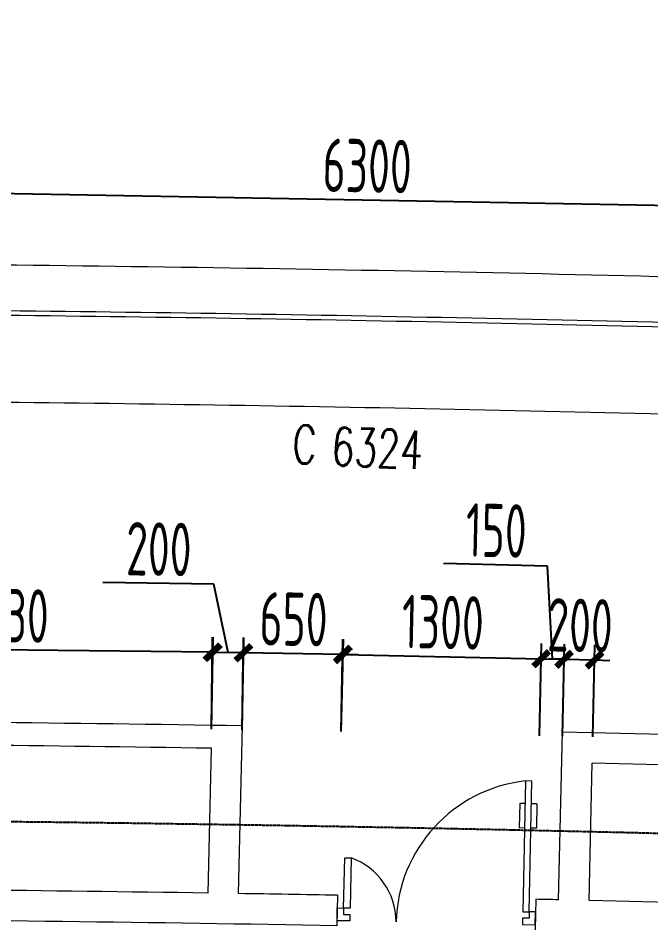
# Model space of a CAD drawing. Header units: millimetres. Extents: x 11677979 to 24947533, y -12764720 to -6308891.
# Drawn here: x 11782350 to 11786499, y -6378206 to -6372229 of the extents above; entities that cross this region are included whole.
import ezdxf
from ezdxf.enums import TextEntityAlignment as Align

# ---------------------------------------------------------------- set-up
doc = ezdxf.new("R2010")
doc.units = ezdxf.units.MM
doc.header["$LTSCALE"] = 10
for name, pattern in [('A2-RG-AXIS$0$CENTER', [2, 1.25, -0.25, 0.25, -0.25]), ('A2-RG-AXIS$0$DOTE', [2.42, 2, -0.2, 0.02, -0.2]), ('A2-RI-F4$0$A2-RG-AXIS$0$CENTER', [2, 1.25, -0.25, 0.25, -0.25]), ('A2-RI-F4$0$A2-RG-AXIS$0$DOTE', [2.42, 2, -0.2, 0.02, -0.2]), ('A2-RI-F4$0$DOT2', [0.125, 0, -0.125])]:
    doc.linetypes.add(name, pattern=pattern)
for name, color, linetype in [('A2-RB-F4$0$A-DIMS-100', 1, 'Continuous'), ('A2-RG-AXIS$0$A-GRID', 1, 'A2-RG-AXIS$0$CENTER'), ('A2-RI-F4$0$A-SYMB-DOOR', 4, 'Continuous'), ('A2-RI-F4$0$A2-RB-F4$0$A-DIMS-100', 1, 'Continuous'), ('A2-RI-F4$0$A2-RG-AXIS$0$A-GRID', 1, 'A2-RI-F4$0$A2-RG-AXIS$0$CENTER')]:
    doc.layers.add(name, color=color, linetype=linetype)
for name, color, linetype, lineweight in [('A2-RI-F4$0$A-DOOR', 32, 'Continuous', 5), ('A2-RI-F4$0$A-FLOR-OTLN', 4, 'A2-RI-F4$0$DOT2', 5), ('A2-RI-F4$0$A-GLAZ', 140, 'Continuous', 5), ('A2-RI-F4$0$A-WALL', 7, 'Continuous', 5)]:
    doc.layers.add(name, color=color, linetype=linetype, lineweight=lineweight)
doc.styles.add('A2-RB-F4$0$XD2008', font='hzs.shx', dxfattribs={"width": 0.7, "bigfont": 'hztxt.shx'})
doc.styles.add('A2-RI-F4$0$A2-RB-F4$0$XD2008', font='hzs.shx', dxfattribs={"width": 0.7, "bigfont": 'hztxt.shx'})
doc.styles.add('A2-RI-F4$0$ECADI-TXT', font='simplex.shx', dxfattribs={"bigfont": 'hztxt.shx'})
doc.dimstyles.new('A2-RB-F4$0$XD100$0', dxfattribs={"dimscale": 100, "dimtxt": 3.5, "dimasz": 1, "dimexe": 1, "dimexo": 2, "dimgap": 0.5, "dimtad": 1, "dimdec": 0, "dimdsep": 46, "dimtxsty": 'A2-RB-F4$0$XD2008', "dimblk1": 'A2-RB-F4$0$_ArchTick', "dimblk2": 'A2-RB-F4$0$_ArchTick', "dimsah": 1, "dimcen": 2.5, "dimclrt": 4, "dimaunit": 1, "dimadec": 0, "dimazin": 0, "dimtfac": 1, "dimtdec": 0, "dimtix": 1, "dimtmove": 1, "dimatfit": 3, "dimfxl": 0, "dimtolj": 1, "dimtzin": 0, "dimarcsym": 0})
doc.dimstyles.new('A2-RI-F4$0$A2-RB-F4$0$XD100$0', dxfattribs={"dimscale": 100, "dimtxt": 3.5, "dimasz": 1, "dimexe": 1, "dimexo": 2, "dimgap": 0.5, "dimtad": 1, "dimdec": 0, "dimdsep": 46, "dimtxsty": 'A2-RI-F4$0$A2-RB-F4$0$XD2008', "dimblk1": 'A2-RI-F4$0$A2-RB-F4$0$_ArchTick', "dimblk2": 'A2-RI-F4$0$A2-RB-F4$0$_ArchTick', "dimsah": 1, "dimcen": 2.5, "dimclrt": 4, "dimaunit": 1, "dimadec": 0, "dimazin": 0, "dimtfac": 1, "dimtdec": 0, "dimtix": 1, "dimtmove": 1, "dimatfit": 3, "dimfxl": 0, "dimtolj": 1, "dimtzin": 0, "dimarcsym": 0})

# ---------------------------------------------------------------- blocks, each defined once
blk = doc.blocks.new('A2-RB-F4$0$_ArchTick')
at = {"color": 0, "linetype": 'ByBlock', "const_width": 0.4}
blk.add_lwpolyline([(-0.5, -0.5), (0.5, 0.5)], dxfattribs=at)
blk = doc.blocks.new('*D29')
at = {"layer": 'A2-RB-F4$0$A-DIMS-100', "color": 0, "lineweight": -2, "transparency": 16777216}
for p, q in [((11781478.2, -6373764.6), (11781487.4, -6373264.8)), ((11787784.8, -6373480.9), (11781485.5, -6373364.7)), ((11787777.4, -6373880.8), (11787786.6, -6373380.9))]:
    blk.add_line(p, q, dxfattribs=at)
at = {"layer": 'Defpoints', "color": 0, "transparency": 16777216}
for p in [(11781485.5, -6373364.7), (11781474.5, -6373964.6), (11787773.7, -6374080.7)]:
    blk.add_point(p, dxfattribs=at)
at = {"layer": 'A2-RB-F4$0$A-DIMS-100', "color": 0, "lineweight": -2, "transparency": 16777216, "xscale": 100, "yscale": 100, "zscale": 100}
for p, rotation in [((11781485.5, -6373364.7), 178.9439426624352), ((11787784.8, -6373480.9), 358.9439426624352)]:
    blk.add_blockref('A2-RB-F4$0$_ArchTick', p, dxfattribs=dict(at, rotation=rotation))
at = {"layer": 'A2-RB-F4$0$A-DIMS-100', "color": 4, "transparency": 16777216, "insert": (11784639.3, -6373197.8), "char_height": 350, "attachment_point": 5, "rotation": 358.94394, "style": 'A2-RB-F4$0$XD2008'}
blk.add_mtext('\\A1;6300', dxfattribs=at)
blk = doc.blocks.new('*D105')
at = {"layer": 'A2-RB-F4$0$A-DIMS-100', "color": 0, "lineweight": -2, "transparency": 16777216}
for p, q in [((11784469.2, -6376906.3), (11784482.7, -6376300.8)), ((11785768.9, -6376935.1), (11785782.3, -6376329.6)), ((11784480.4, -6376400.7), (11785780.1, -6376429.6))]:
    blk.add_line(p, q, dxfattribs=at)
at = {"layer": 'Defpoints', "color": 0, "transparency": 16777216}
for p in [(11785780.1, -6376429.6), (11784464.8, -6377106.2), (11785764.5, -6377135.1)]:
    blk.add_point(p, dxfattribs=at)
at = {"layer": 'A2-RB-F4$0$A-DIMS-100', "color": 0, "lineweight": -2, "transparency": 16777216, "xscale": 100, "yscale": 100, "zscale": 100}
for p, rotation in [((11784480.4, -6376400.7), 178.7290129712017), ((11785780.1, -6376429.6), 358.7290129712017)]:
    blk.add_blockref('A2-RB-F4$0$_ArchTick', p, dxfattribs=dict(at, rotation=rotation))
at = {"layer": 'A2-RB-F4$0$A-DIMS-100', "color": 4, "transparency": 16777216, "insert": (11785135.3, -6376190.2), "char_height": 350, "attachment_point": 5, "rotation": 358.72901, "style": 'A2-RB-F4$0$XD2008'}
blk.add_mtext('\\A1;1300', dxfattribs=at)
blk = doc.blocks.new('*D106')
at = {"layer": 'A2-RB-F4$0$A-DIMS-100', "color": 0, "lineweight": -2, "transparency": 16777216}
for p, q in [((11783819.1, -6376895.2), (11783829.3, -6376289.6)), ((11784469.2, -6376906.2), (11784479.4, -6376300.6)), ((11783827.6, -6376389.6), (11783727.6, -6376387.9)), ((11784477.7, -6376400.6), (11783827.6, -6376389.6)), ((11784477.7, -6376400.6), (11784577.7, -6376402.2))]:
    blk.add_line(p, q, dxfattribs=at)
at = {"layer": 'Defpoints', "color": 0, "transparency": 16777216}
for p in [(11783827.6, -6376389.6), (11783815.7, -6377095.2), (11784465.8, -6377106.1)]:
    blk.add_point(p, dxfattribs=at)
at = {"layer": 'A2-RB-F4$0$A-DIMS-100', "color": 0, "lineweight": -2, "transparency": 16777216, "xscale": 100, "yscale": 100, "zscale": 100}
for p, rotation in [((11783827.6, -6376389.6), 359.0326322089536), ((11784477.7, -6376400.6), 179.0326322089536)]:
    blk.add_blockref('A2-RB-F4$0$_ArchTick', p, dxfattribs=dict(at, rotation=rotation))
at = {"layer": 'A2-RB-F4$0$A-DIMS-100', "color": 4, "transparency": 16777216, "insert": (11784156.4, -6376170.1), "char_height": 350, "attachment_point": 5, "rotation": 359.03263, "style": 'A2-RB-F4$0$XD2008'}
blk.add_mtext('\\A1;650', dxfattribs=at)
blk = doc.blocks.new('*D107')
at = {"layer": 'A2-RB-F4$0$A-DIMS-100', "color": 0, "lineweight": -2, "transparency": 16777216}
for p, q in [((11785822.5, -6375821.3), (11785139.4, -6375805.8)), ((11785855.5, -6376431.3), (11785822.5, -6375821.3)), ((11785769.1, -6376932.4), (11785782.7, -6376329.6)), ((11785919.1, -6376935.8), (11785932.7, -6376333)), ((11785780.5, -6376429.6), (11785930.4, -6376433))]:
    blk.add_line(p, q, dxfattribs=at)
at = {"layer": 'Defpoints', "color": 0, "transparency": 16777216}
for p in [(11785930.4, -6376433), (11785764.5, -6377132.4), (11785914.5, -6377135.8)]:
    blk.add_point(p, dxfattribs=at)
at = {"layer": 'A2-RB-F4$0$A-DIMS-100', "color": 0, "lineweight": -2, "transparency": 16777216, "xscale": 100, "yscale": 100, "zscale": 100}
for p, rotation in [((11785780.5, -6376429.6), 178.7018285116394), ((11785930.4, -6376433), 358.7018285116394)]:
    blk.add_blockref('A2-RB-F4$0$_ArchTick', p, dxfattribs=dict(at, rotation=rotation))
at = {"layer": 'A2-RB-F4$0$A-DIMS-100', "color": 4, "transparency": 16777216, "insert": (11785486, -6375588.6), "char_height": 350, "attachment_point": 5, "rotation": 358.70183, "style": 'A2-RB-F4$0$XD2008'}
blk.add_mtext('\\A1;150', dxfattribs=at)
blk = doc.blocks.new('*D108')
at = {"layer": 'A2-RB-F4$0$A-DIMS-100', "color": 0, "lineweight": -2, "transparency": 16777216}
for p, q in [((11783634, -6375941.2), (11782904.1, -6375929.8)), ((11783726.8, -6376388.9), (11783634, -6375941.2)), ((11783618.8, -6376892), (11783628.3, -6376287.4)), ((11783818.8, -6376895.2), (11783828.3, -6376290.5)), ((11783826.7, -6376390.5), (11783626.8, -6376387.4))]:
    blk.add_line(p, q, dxfattribs=at)
at = {"layer": 'Defpoints', "color": 0, "transparency": 16777216}
for p in [(11783626.8, -6376387.4), (11783615.7, -6377092), (11783815.7, -6377095.2)]:
    blk.add_point(p, dxfattribs=at)
at = {"layer": 'A2-RB-F4$0$A-DIMS-100', "color": 0, "lineweight": -2, "transparency": 16777216, "xscale": 100, "yscale": 100, "zscale": 100}
for p, rotation in [((11783626.8, -6376387.4), 179.1003336094856), ((11783826.7, -6376390.5), 359.1003336094856)]:
    blk.add_blockref('A2-RB-F4$0$_ArchTick', p, dxfattribs=dict(at, rotation=rotation))
at = {"layer": 'A2-RB-F4$0$A-DIMS-100', "color": 4, "transparency": 16777216, "insert": (11783272.6, -6375710.5), "char_height": 350, "attachment_point": 5, "rotation": 359.10033, "style": 'A2-RB-F4$0$XD2008'}
blk.add_mtext('\\A1;200', dxfattribs=at)
blk = doc.blocks.new('*D109')
at = {"layer": 'A2-RB-F4$0$A-DIMS-100', "color": 0, "lineweight": -2, "transparency": 16777216}
for p, q in [((11780888.2, -6376862.3), (11780894.8, -6376257.1)), ((11783617.9, -6376892), (11783624.5, -6376286.8)), ((11783623.4, -6376386.8), (11780893.7, -6376357.1))]:
    blk.add_line(p, q, dxfattribs=at)
at = {"layer": 'Defpoints', "color": 0, "transparency": 16777216}
for p in [(11780893.7, -6376357.1), (11780886, -6377062.3), (11783615.7, -6377092)]:
    blk.add_point(p, dxfattribs=at)
at = {"layer": 'A2-RB-F4$0$A-DIMS-100', "color": 0, "lineweight": -2, "transparency": 16777216, "xscale": 100, "yscale": 100, "zscale": 100}
for p, rotation in [((11780893.7, -6376357.1), 179.3752373303686), ((11783623.4, -6376386.8), 359.3752373303686)]:
    blk.add_blockref('A2-RB-F4$0$_ArchTick', p, dxfattribs=dict(at, rotation=rotation))
at = {"layer": 'A2-RB-F4$0$A-DIMS-100', "color": 4, "transparency": 16777216, "insert": (11782261, -6376147), "char_height": 350, "attachment_point": 5, "rotation": 359.37524, "style": 'A2-RB-F4$0$XD2008'}
blk.add_mtext('\\A1;2730', dxfattribs=at)
blk = doc.blocks.new('*D110')
at = {"layer": 'A2-RB-F4$0$A-DIMS-100', "color": 0, "lineweight": -2, "transparency": 16777216}
for p, q in [((11785919.1, -6376935.8), (11785932.7, -6376333)), ((11786118.8, -6376940.4), (11786132.4, -6376337.5)), ((11785930.4, -6376433), (11785830.5, -6376430.7)), ((11785930.4, -6376433), (11786130.2, -6376437.5)), ((11786130.2, -6376437.5), (11786230.1, -6376439.8))]:
    blk.add_line(p, q, dxfattribs=at)
at = {"layer": 'Defpoints', "color": 0, "transparency": 16777216}
for p in [(11786130.2, -6376437.5), (11785914.5, -6377135.8), (11786114.2, -6377140.3)]:
    blk.add_point(p, dxfattribs=at)
at = {"layer": 'A2-RB-F4$0$A-DIMS-100', "color": 0, "lineweight": -2, "transparency": 16777216, "xscale": 100, "yscale": 100, "zscale": 100}
for p, rotation in [((11785930.4, -6376433), 358.7018285117391), ((11786130.2, -6376437.5), 178.7018285117391)]:
    blk.add_blockref('A2-RB-F4$0$_ArchTick', p, dxfattribs=dict(at, rotation=rotation))
at = {"layer": 'A2-RB-F4$0$A-DIMS-100', "color": 4, "transparency": 16777216, "insert": (11786035.4, -6376210.3), "char_height": 350, "attachment_point": 5, "rotation": 358.70183, "style": 'A2-RB-F4$0$XD2008'}
blk.add_mtext('\\A1;200', dxfattribs=at)
blk = doc.blocks.new('A2-RG-AXIS')
at = {"layer": 'A2-RG-AXIS$0$A-GRID', "linetype": 'A2-RG-AXIS$0$DOTE'}
for radius in [323300, 316700]:
    blk.add_arc((11778730.7, -6694178.7), radius, 75.589285, 95.407644, dxfattribs=at)
blk = doc.blocks.new('A2-RI-F4$0$SERSRHRHDTRJ')
at = {"layer": 'A2-RI-F4$0$A-DOOR'}
for p, q in [((11800475.4, -6393800), (11800415.4, -6394655.5)), ((11800456.9, -6394658.5), (11800516.9, -6393803.1)), ((11800516.9, -6393803.1), (11800475.4, -6393800)), ((11800431.4, -6393945.8), (11800419.8, -6394105.8)), ((11800466.6, -6393948.4), (11800431.4, -6393945.8)), ((11800543.3, -6393953.9), (11800508.1, -6393951.4)), ((11800543.3, -6393953.9), (11800531.7, -6394113.9)), ((11800455, -6394108.3), (11800419.8, -6394105.8)), ((11800531.7, -6394113.9), (11800496.6, -6394111.3)), ((11799243, -6394573.2), (11799266.1, -6394243.9)), ((11799266.1, -6394243.9), (11799307.6, -6394246.8)), ((11799307.6, -6394246.8), (11799284.6, -6394576.1)), ((11799195.7, -6394653.5), (11799201.5, -6394570.3)), ((11799201.5, -6394570.3), (11799243, -6394573.2)), ((11799243, -6394573.2), (11799240.1, -6394614.8)), ((11799240.1, -6394614.8), (11799281.7, -6394617.7)), ((11799284.6, -6394576.1), (11799243, -6394573.2)), ((11799281.7, -6394617.7), (11799278.8, -6394659.3)), ((11799278.8, -6394659.3), (11799195.7, -6394653.5)), ((11799195.7, -6394653.5), (11799195.7, -6394653.5)), ((11800415.4, -6394655.5), (11800456.9, -6394658.5)), ((11800456.9, -6394658.5), (11800453.9, -6394700)), ((11800498.5, -6394661.5), (11800456.9, -6394658.5)), ((11800492.5, -6394744.6), (11800498.5, -6394661.5)), ((11800412.4, -6394697), (11800409.3, -6394738.6)), ((11800409.3, -6394738.6), (11800492.5, -6394744.6)), ((11800453.9, -6394700), (11800412.4, -6394697)), ((11800492.5, -6394744.6), (11800492.5, -6394744.6))]:
    blk.add_line(p, q, dxfattribs=at)
for centre, radius, start, end in [((11800532.6, -6394751.2), 952.8, 93.44102, 175.72163), ((11799135.2, -6394659.8), 447.6, 357.40877, 67.34678)]:
    blk.add_arc(centre, radius, start, end, dxfattribs=at)
blk = doc.blocks.new('A2-RI-F4$0$Big Bay 1')
at = {"layer": 'A2-RI-F4$0$A-FLOR-OTLN', "linetype": 'Continuous'}
for radius, start in [(320350, 84.984209), (319450, 85.086693)]:
    blk.add_arc((-21072, -318754.3), radius, start, 86.217831, dxfattribs=at)
at = {"layer": 'A2-RI-F4$0$A-GLAZ'}
for radius, start in [(320050, 85.086518), (320020, 85.086693)]:
    blk.add_arc((-21072, -318754.3), radius, start, 86.217831, dxfattribs=at)
at = {"layer": 'A2-RI-F4$0$A-WALL'}
for p, q in [((-86.6, 206.1), (-40.4, 904.6)), ((0, 0), (59.4, 898)), ((6339.7, 119.2), (6936.3, 369)), ((6974.7, -337.1), (7035.9, 360.3)), ((6339.7, 119.2), (6288.4, -478))]:
    blk.add_line(p, q, dxfattribs=at)
for start, end in [(86.217831, 86.235716), (84.966323, 84.984209)]:
    blk.add_arc((-21072, -318754.3), 320350, start, end, dxfattribs=at)
blk = doc.blocks.new('A2-RI-F4$0$A2-RB-F4$0$_ArchTick')
at = {"color": 0, "linetype": 'ByBlock', "const_width": 0.4}
blk.add_lwpolyline([(-0.5, -0.5), (0.5, 0.5)], dxfattribs=at)
blk = doc.blocks.new('*D554')
at = {"layer": 'A2-RI-F4$0$A2-RB-F4$0$A-DIMS-100', "color": 0, "lineweight": -2, "transparency": 16777216}
for p, q in [((11781478.2, -6373764.6), (11781487.4, -6373264.8)), ((11787784.8, -6373480.9), (11781485.5, -6373364.7)), ((11787777.4, -6373880.8), (11787786.6, -6373380.9))]:
    blk.add_line(p, q, dxfattribs=at)
at = {"layer": 'Defpoints', "color": 0, "transparency": 16777216}
for p in [(11781485.5, -6373364.7), (11781474.5, -6373964.6), (11787773.7, -6374080.7)]:
    blk.add_point(p, dxfattribs=at)
at = {"layer": 'A2-RI-F4$0$A2-RB-F4$0$A-DIMS-100', "color": 0, "lineweight": -2, "transparency": 16777216, "xscale": 100, "yscale": 100, "zscale": 100}
for p, rotation in [((11781485.5, -6373364.7), 178.9439426624352), ((11787784.8, -6373480.9), 358.9439426624352)]:
    blk.add_blockref('A2-RI-F4$0$A2-RB-F4$0$_ArchTick', p, dxfattribs=dict(at, rotation=rotation))
at = {"layer": 'A2-RI-F4$0$A2-RB-F4$0$A-DIMS-100', "color": 4, "transparency": 16777216, "insert": (11784639.3, -6373197.8), "char_height": 350, "attachment_point": 5, "rotation": 358.94394, "style": 'A2-RI-F4$0$A2-RB-F4$0$XD2008'}
blk.add_mtext('\\A1;6300', dxfattribs=at)
blk = doc.blocks.new('*D630')
at = {"layer": 'A2-RI-F4$0$A2-RB-F4$0$A-DIMS-100', "color": 0, "lineweight": -2, "transparency": 16777216}
for p, q in [((11784469.2, -6376906.3), (11784482.7, -6376300.8)), ((11785768.9, -6376935.1), (11785782.3, -6376329.6)), ((11784480.4, -6376400.7), (11785780.1, -6376429.6))]:
    blk.add_line(p, q, dxfattribs=at)
at = {"layer": 'Defpoints', "color": 0, "transparency": 16777216}
for p in [(11785780.1, -6376429.6), (11784464.8, -6377106.2), (11785764.5, -6377135.1)]:
    blk.add_point(p, dxfattribs=at)
at = {"layer": 'A2-RI-F4$0$A2-RB-F4$0$A-DIMS-100', "color": 0, "lineweight": -2, "transparency": 16777216, "xscale": 100, "yscale": 100, "zscale": 100}
for p, rotation in [((11784480.4, -6376400.7), 178.7290129712017), ((11785780.1, -6376429.6), 358.7290129712017)]:
    blk.add_blockref('A2-RI-F4$0$A2-RB-F4$0$_ArchTick', p, dxfattribs=dict(at, rotation=rotation))
at = {"layer": 'A2-RI-F4$0$A2-RB-F4$0$A-DIMS-100', "color": 4, "transparency": 16777216, "insert": (11785135.3, -6376190.2), "char_height": 350, "attachment_point": 5, "rotation": 358.72901, "style": 'A2-RI-F4$0$A2-RB-F4$0$XD2008'}
blk.add_mtext('\\A1;1300', dxfattribs=at)
blk = doc.blocks.new('*D631')
at = {"layer": 'A2-RI-F4$0$A2-RB-F4$0$A-DIMS-100', "color": 0, "lineweight": -2, "transparency": 16777216}
for p, q in [((11783819.1, -6376895.2), (11783829.3, -6376289.6)), ((11784469.2, -6376906.2), (11784479.4, -6376300.6)), ((11783827.6, -6376389.6), (11783727.6, -6376387.9)), ((11784477.7, -6376400.6), (11783827.6, -6376389.6)), ((11784477.7, -6376400.6), (11784577.7, -6376402.2))]:
    blk.add_line(p, q, dxfattribs=at)
at = {"layer": 'Defpoints', "color": 0, "transparency": 16777216}
for p in [(11783827.6, -6376389.6), (11783815.7, -6377095.2), (11784465.8, -6377106.1)]:
    blk.add_point(p, dxfattribs=at)
at = {"layer": 'A2-RI-F4$0$A2-RB-F4$0$A-DIMS-100', "color": 0, "lineweight": -2, "transparency": 16777216, "xscale": 100, "yscale": 100, "zscale": 100}
for p, rotation in [((11783827.6, -6376389.6), 359.0326322089536), ((11784477.7, -6376400.6), 179.0326322089536)]:
    blk.add_blockref('A2-RI-F4$0$A2-RB-F4$0$_ArchTick', p, dxfattribs=dict(at, rotation=rotation))
at = {"layer": 'A2-RI-F4$0$A2-RB-F4$0$A-DIMS-100', "color": 4, "transparency": 16777216, "insert": (11784156.4, -6376170.1), "char_height": 350, "attachment_point": 5, "rotation": 359.03263, "style": 'A2-RI-F4$0$A2-RB-F4$0$XD2008'}
blk.add_mtext('\\A1;650', dxfattribs=at)
blk = doc.blocks.new('*D632')
at = {"layer": 'A2-RI-F4$0$A2-RB-F4$0$A-DIMS-100', "color": 0, "lineweight": -2, "transparency": 16777216}
for p, q in [((11785822.5, -6375821.3), (11785139.4, -6375805.8)), ((11785855.5, -6376431.3), (11785822.5, -6375821.3)), ((11785769.1, -6376932.4), (11785782.7, -6376329.6)), ((11785919.1, -6376935.8), (11785932.7, -6376333)), ((11785780.5, -6376429.6), (11785930.4, -6376433))]:
    blk.add_line(p, q, dxfattribs=at)
at = {"layer": 'Defpoints', "color": 0, "transparency": 16777216}
for p in [(11785930.4, -6376433), (11785764.5, -6377132.4), (11785914.5, -6377135.8)]:
    blk.add_point(p, dxfattribs=at)
at = {"layer": 'A2-RI-F4$0$A2-RB-F4$0$A-DIMS-100', "color": 0, "lineweight": -2, "transparency": 16777216, "xscale": 100, "yscale": 100, "zscale": 100}
for p, rotation in [((11785780.5, -6376429.6), 178.7018285116394), ((11785930.4, -6376433), 358.7018285116394)]:
    blk.add_blockref('A2-RI-F4$0$A2-RB-F4$0$_ArchTick', p, dxfattribs=dict(at, rotation=rotation))
at = {"layer": 'A2-RI-F4$0$A2-RB-F4$0$A-DIMS-100', "color": 4, "transparency": 16777216, "insert": (11785486, -6375588.6), "char_height": 350, "attachment_point": 5, "rotation": 358.70183, "style": 'A2-RI-F4$0$A2-RB-F4$0$XD2008'}
blk.add_mtext('\\A1;150', dxfattribs=at)
blk = doc.blocks.new('*D633')
at = {"layer": 'A2-RI-F4$0$A2-RB-F4$0$A-DIMS-100', "color": 0, "lineweight": -2, "transparency": 16777216}
for p, q in [((11783634, -6375941.2), (11782904.1, -6375929.8)), ((11783726.8, -6376388.9), (11783634, -6375941.2)), ((11783618.8, -6376892), (11783628.3, -6376287.4)), ((11783818.8, -6376895.2), (11783828.3, -6376290.5)), ((11783826.7, -6376390.5), (11783626.8, -6376387.4))]:
    blk.add_line(p, q, dxfattribs=at)
at = {"layer": 'Defpoints', "color": 0, "transparency": 16777216}
for p in [(11783626.8, -6376387.4), (11783615.7, -6377092), (11783815.7, -6377095.2)]:
    blk.add_point(p, dxfattribs=at)
at = {"layer": 'A2-RI-F4$0$A2-RB-F4$0$A-DIMS-100', "color": 0, "lineweight": -2, "transparency": 16777216, "xscale": 100, "yscale": 100, "zscale": 100}
for p, rotation in [((11783626.8, -6376387.4), 179.1003336094856), ((11783826.7, -6376390.5), 359.1003336094856)]:
    blk.add_blockref('A2-RI-F4$0$A2-RB-F4$0$_ArchTick', p, dxfattribs=dict(at, rotation=rotation))
at = {"layer": 'A2-RI-F4$0$A2-RB-F4$0$A-DIMS-100', "color": 4, "transparency": 16777216, "insert": (11783272.6, -6375710.5), "char_height": 350, "attachment_point": 5, "rotation": 359.10033, "style": 'A2-RI-F4$0$A2-RB-F4$0$XD2008'}
blk.add_mtext('\\A1;200', dxfattribs=at)
blk = doc.blocks.new('*D634')
at = {"layer": 'A2-RI-F4$0$A2-RB-F4$0$A-DIMS-100', "color": 0, "lineweight": -2, "transparency": 16777216}
for p, q in [((11780888.2, -6376862.3), (11780894.8, -6376257.1)), ((11783617.9, -6376892), (11783624.5, -6376286.8)), ((11783623.4, -6376386.8), (11780893.7, -6376357.1))]:
    blk.add_line(p, q, dxfattribs=at)
at = {"layer": 'Defpoints', "color": 0, "transparency": 16777216}
for p in [(11780893.7, -6376357.1), (11780886, -6377062.3), (11783615.7, -6377092)]:
    blk.add_point(p, dxfattribs=at)
at = {"layer": 'A2-RI-F4$0$A2-RB-F4$0$A-DIMS-100', "color": 0, "lineweight": -2, "transparency": 16777216, "xscale": 100, "yscale": 100, "zscale": 100}
for p, rotation in [((11780893.7, -6376357.1), 179.3752373303686), ((11783623.4, -6376386.8), 359.3752373303686)]:
    blk.add_blockref('A2-RI-F4$0$A2-RB-F4$0$_ArchTick', p, dxfattribs=dict(at, rotation=rotation))
at = {"layer": 'A2-RI-F4$0$A2-RB-F4$0$A-DIMS-100', "color": 4, "transparency": 16777216, "insert": (11782261, -6376147), "char_height": 350, "attachment_point": 5, "rotation": 359.37524, "style": 'A2-RI-F4$0$A2-RB-F4$0$XD2008'}
blk.add_mtext('\\A1;2730', dxfattribs=at)
blk = doc.blocks.new('*D635')
at = {"layer": 'A2-RI-F4$0$A2-RB-F4$0$A-DIMS-100', "color": 0, "lineweight": -2, "transparency": 16777216}
for p, q in [((11785919.1, -6376935.8), (11785932.7, -6376333)), ((11786118.8, -6376940.4), (11786132.4, -6376337.5)), ((11785930.4, -6376433), (11785830.5, -6376430.7)), ((11785930.4, -6376433), (11786130.2, -6376437.5)), ((11786130.2, -6376437.5), (11786230.1, -6376439.8))]:
    blk.add_line(p, q, dxfattribs=at)
at = {"layer": 'Defpoints', "color": 0, "transparency": 16777216}
for p in [(11786130.2, -6376437.5), (11785914.5, -6377135.8), (11786114.2, -6377140.3)]:
    blk.add_point(p, dxfattribs=at)
at = {"layer": 'A2-RI-F4$0$A2-RB-F4$0$A-DIMS-100', "color": 0, "lineweight": -2, "transparency": 16777216, "xscale": 100, "yscale": 100, "zscale": 100}
for p, rotation in [((11785930.4, -6376433), 358.7018285117391), ((11786130.2, -6376437.5), 178.7018285117391)]:
    blk.add_blockref('A2-RI-F4$0$A2-RB-F4$0$_ArchTick', p, dxfattribs=dict(at, rotation=rotation))
at = {"layer": 'A2-RI-F4$0$A2-RB-F4$0$A-DIMS-100', "color": 4, "transparency": 16777216, "insert": (11786035.4, -6376210.3), "char_height": 350, "attachment_point": 5, "rotation": 358.70183, "style": 'A2-RI-F4$0$A2-RB-F4$0$XD2008'}
blk.add_mtext('\\A1;200', dxfattribs=at)
blk = doc.blocks.new('A2-RI-F4$0$A2-RG-AXIS')
at = {"layer": 'A2-RI-F4$0$A2-RG-AXIS$0$A-GRID', "linetype": 'A2-RI-F4$0$A2-RG-AXIS$0$DOTE'}
for radius in [323300, 316700]:
    blk.add_arc((11778730.7, -6694178.7), radius, 75.589285, 95.407644, dxfattribs=at)
blk = doc.blocks.new('A2-RI-F4$0$ECADI-TAG-DOOR')
blk = doc.blocks.new('A2-RB-F4')
at = {"layer": 'A2-RB-F4$0$A-DIMS-100'}
for p1, p2, distance, picture, middle in [((11787773.7, -6374080.7), (11781474.5, -6373964.6), -600, '*D29', (11784639.3, -6373197.8)), ((11783615.7, -6377092), (11780886, -6377062.3), -705.2, '*D109', (11782261, -6376147)), ((11784465.8, -6377106.1), (11783815.7, -6377095.2), -705.7, '*D106', (11784156.4, -6376170.1)), ((11784464.8, -6377106.2), (11785764.5, -6377135.1), 705.7, '*D105', (11785135.3, -6376190.2)), ((11785914.5, -6377135.8), (11786114.2, -6377140.3), 703, '*D110', (11786035.4, -6376210.3))]:
    dim = blk.add_aligned_dim(p1=p1, p2=p2, distance=distance, dimstyle='A2-RB-F4$0$XD100$0', dxfattribs=at)
    dim.commit()
    dim.dimension.update_dxf_attribs({"geometry": picture, "text_midpoint": middle})
for base, p1, p2, angle, picture, middle in [((11785930.4, -6376433), (11785764.5, -6377132.4), (11785914.5, -6377135.8), 358.70183, '*D107', (11785772.5, -6375820.1)), ((11783626.8, -6376387.4), (11783815.7, -6377095.2), (11783615.7, -6377092), 179.10033, '*D108', (11783584, -6375940.4))]:
    dim = blk.add_linear_dim(base=base, p1=p1, p2=p2, angle=angle, dimstyle='A2-RB-F4$0$XD100$0', dxfattribs=at)
    dim.commit()
    dim.dimension.update_dxf_attribs({"geometry": picture, "text_midpoint": middle, "dimtype": 129})
blk = doc.blocks.new('A2-RI-F4$0$A2-RB-F4')
at = {"layer": 'A2-RI-F4$0$A2-RB-F4$0$A-DIMS-100'}
for p1, p2, distance, picture, middle in [((11787773.7, -6374080.7), (11781474.5, -6373964.6), -600, '*D554', (11784639.3, -6373197.8)), ((11783615.7, -6377092), (11780886, -6377062.3), -705.2, '*D634', (11782261, -6376147)), ((11784465.8, -6377106.1), (11783815.7, -6377095.2), -705.7, '*D631', (11784156.4, -6376170.1)), ((11784464.8, -6377106.2), (11785764.5, -6377135.1), 705.7, '*D630', (11785135.3, -6376190.2)), ((11785914.5, -6377135.8), (11786114.2, -6377140.3), 703, '*D635', (11786035.4, -6376210.3))]:
    dim = blk.add_aligned_dim(p1=p1, p2=p2, distance=distance, dimstyle='A2-RI-F4$0$A2-RB-F4$0$XD100$0', dxfattribs=at)
    dim.commit()
    dim.dimension.update_dxf_attribs({"geometry": picture, "text_midpoint": middle})
for base, p1, p2, angle, picture, middle in [((11785930.4, -6376433), (11785764.5, -6377132.4), (11785914.5, -6377135.8), 358.70183, '*D632', (11785772.5, -6375820.1)), ((11783626.8, -6376387.4), (11783815.7, -6377095.2), (11783615.7, -6377092), 179.10033, '*D633', (11783584, -6375940.4))]:
    dim = blk.add_linear_dim(base=base, p1=p1, p2=p2, angle=angle, dimstyle='A2-RI-F4$0$A2-RB-F4$0$XD100$0', dxfattribs=at)
    dim.commit()
    dim.dimension.update_dxf_attribs({"geometry": picture, "text_midpoint": middle, "dimtype": 129})
blk = doc.blocks.new('A2-RI-F4')
at = {"layer": 'A2-RI-F4$0$A-WALL'}
for p, q in [((11783795.9, -6377969.3), (11783820.8, -6376869.5)), ((11785894.7, -6378009.9), (11785919.6, -6376910.2)), ((11783595.9, -6377966.1), (11783617.4, -6377016.4)), ((11786094.7, -6378014.5), (11786115.1, -6377114.7)), ((11784445, -6377980.4), (11784440.6, -6378180.3)), ((11785744.7, -6378006.5), (11785740.3, -6378206.5))]:
    blk.add_line(p, q, dxfattribs=at)
for radius, start, end in [(317300, 89.080894, 90.306614), (317300, 87.600796, 88.701829), (317150, 89.117206, 90.270486), (317100, 87.63775, 88.665691), (316200, 89.118454, 90.270405), (316200, 88.964575, 89.082213), (316200, 88.701829, 88.729013), (316200, 87.641498, 88.665588), (316000, 88.964724, 90.2705)]:
    blk.add_arc((11778731.1, -6694128.7), radius, start, end, dxfattribs=at)
for name in ['A2-RI-F4$0$A2-RG-AXIS', 'A2-RI-F4$0$A2-RB-F4']:
    blk.add_blockref(name, (0, 0))
at = {"layer": 'A2-RI-F4$0$A-DOOR', "rotation": 2.867977934661652}
blk.add_blockref('A2-RI-F4$0$SERSRHRHDTRJ', (-319930.4, -581872.9), dxfattribs=at)
at = {"layer": 'A2-RI-F4$0$A-SYMB-DOOR'}
ref = blk.add_blockref('A2-RI-F4$0$ECADI-TAG-DOOR', (11784501, -6375889.6, -333.3), dxfattribs=dict(at, xscale=99.9999999983509, yscale=99.9999999983509, zscale=99.9999999983509, rotation=357.5661941822381))
ref.add_attrib('门窗主编号1', 'C', dxfattribs={"height": 250, "rotation": 357.56619, "style": 'A2-RI-F4$0$ECADI-TXT', "width": 0.7}).set_placement((11784302.1, -6375152, -333.3), align=Align.RIGHT)
ref.add_attrib('门窗主编号2', '6324', (11784400.8, -6375160.4), dxfattribs={"height": 250, "rotation": 357.56619, "style": 'A2-RI-F4$0$ECADI-TXT', "width": 0.7})
at = {"layer": 'A2-RI-F4$0$A-WALL', "rotation": 3.290843059652404}
blk.add_blockref('A2-RI-F4$0$Big Bay 1', (11781469.8, -6374740.5), dxfattribs=at)

msp = doc.modelspace()

# ---------------------------------------------------------------- block references
for name in ['A2-RI-F4', 'A2-RG-AXIS', 'A2-RB-F4']:
    msp.add_blockref(name, (0, 0))

doc.saveas('drawing.dxf')
